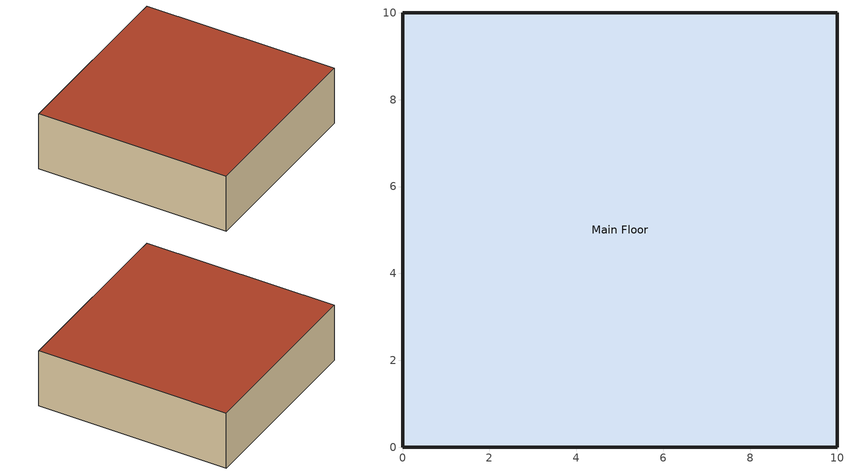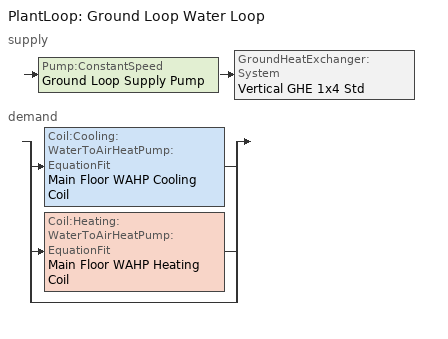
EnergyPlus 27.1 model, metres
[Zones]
Main Floor
 floor ground (Floor Construction): 10,10 10,0 0,0 0,10 z0
 wall outside (Main Floor Wall Construction): 10,10 0,10 0,0 10,0 10,10 z0:3.1
 roof outside (Roof Construction): 0,10 0,0 10,0 10,10 z3.1
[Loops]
PlantLoop 'Ground Loop Water Loop'
 supply: Pump:ConstantSpeed 'Ground Loop Supply Pump' > GroundHeatExchanger:System 'Vertical GHE 1x4 Std'
 demand: split
  | Coil:Cooling:WaterToAirHeatPump:EquationFit 'Main Floor WAHP Cooling Coil'
  | Coil:Heating:WaterToAirHeatPump:EquationFit 'Main Floor WAHP Heating Coil'
  | bypass
[Building]
House: North Axis {deg}=0; Terrain=Suburbs; Loads Convergence Tolerance Value {W}=0.05; Temperature Convergence Tolerance Value {deltaC}=0.05; Solar Distribution=FullInteriorAndExterior; Maximum Number of Warmup Days=35; Minimum Number of Warmup Days=6
[Site:Location]
Ohare Intl Ap IL USA TMY3 WMO#=725300: Latitude {deg}=41.98; Longitude {deg}=-87.92; Time Zone {hr}=-6; Elevation {m}=201
[SizingPeriod:WeatherFileDays]
Full Year Weather File Sizing Period: Begin Month=1; Begin Day of Month=1; End Month=12; End Day of Month=31; Day of Week for Start Day=Sunday; Use Weather File Daylight Saving Period=No; Use Weather File Rain and Snow Indicators=No
[Site:GroundTemperature:BuildingSurface]
20.03, 20.03, 20.13, 20.3, 20.43, 20.52, 20.62, 20.77, 20.78, 20.55, 20.44, 20.2
[Site:GroundTemperature:Undisturbed:KusudaAchenbach]
KATemps: 1.8, 920, 2200, 15.5, 3.2, 8
[Material] Thermal Absorptance=0.9
Name | Roughness | Thickness {m} | Conductivity {W/m-K} | Density {kg/m3} | Specific Heat {J/kg-K} | Solar Absorptance | Visible Absorptance
Composite 2x6 Wood Stud R19 #1 | Smooth | 0.019 | 0.137 | 640 | 1006 | 0.7 | 0.7
Composite 2x6 Wood Stud R19 #2 | Smooth | 0.133 | 0.047 | 93.84 | 1006 | 0.7 | 0.7
Composite 2x6 Wood Stud R19 #3 | Smooth | 0.025 | 0.246 | 492.67 | 1006 | 0.7 | 0.7
Slab Material | MediumRough | 0.15 | 1.8 | 2400 | 750 | 0.65 | 0.65
[Material:NoMass]
Roof Layer 1: Roughness=Rough; Thermal Resistance {m2-K/W}=3.344; Thermal Absorptance=0.9; Solar Absorptance=0.75; Visible Absorptance=0.75
[Construction]
Floor Construction: Slab Material
Roof Construction: Roof Layer 1
Main Floor Wall Construction: Composite 2x6 Wood Stud R19 #3, Composite 2x6 Wood Stud R19 #2, Composite 2x6 Wood Stud R19 #1
[Zone]
Main Floor: Ceiling Height {m}=autocalculate; Volume {m3}=autocalculate; Floor Area {m2}=autocalculate; Zone Inside Convection Algorithm=Simple; Zone Outside Convection Algorithm=SimpleCombined; Part of Total Floor Area=Yes
[People]
Main Floor= People 1: Zone or ZoneList or Space or SpaceList=Main Floor; Number of People Schedule=OCCUPY-1; Number of People Calculation Method=people; Number of People=11; Fraction Radiant=0.3; Activity Level Schedule=ActSchd
[DesignSpecification:OutdoorAir]
SZ DSOA Main Floor: Outdoor Air Method=Flow/Person; Outdoor Air Flow per Person {m3/s-person}=0.00944; Outdoor Air Flow per Zone Floor Area {m3/s-m2}=0; Outdoor Air Flow per Zone {m3/s}=0
[DesignSpecification:ZoneAirDistribution]
SZ DSZAD Main Floor: Zone Air Distribution Effectiveness in Cooling Mode=1; Zone Air Distribution Effectiveness in Heating Mode=1
[Sizing:Zone]
Main Floor: Zone Cooling Design Supply Air Temperature Input Method=SupplyAirTemperature; Zone Cooling Design Supply Air Temperature {C}=14; Zone Cooling Design Supply Air Temperature Difference {deltaC}=11.11; Zone Heating Design Supply Air Temperature Input Method=SupplyAirTemperature; Zone Heating Design Supply Air Temperature {C}=50; Zone Cooling Design Supply Air Humidity Ratio {kgWater/kgDryAir}=0.008; Zone Heating Design Supply Air Humidity Ratio {kgWater/kgDryAir}=0.008; Design Specification Outdoor Air Object=SZ DSOA Main Floor; Cooling Design Air Flow Method=DesignDay; Cooling Design Air Flow Rate {m3/s}=0; Cooling Minimum Air Flow Fraction=0; Heating Design Air Flow Method=DesignDay; Heating Design Air Flow Rate {m3/s}=0; Heating Maximum Air Flow Fraction=0; Design Specification Zone Air Distribution Object=SZ DSZAD Main Floor; Account for Dedicated Outdoor Air System=No; Dedicated Outdoor Air System Control Strategy=NeutralSupplyAir; Dedicated Outdoor Air Low Setpoint Temperature for Design {C}=autosize; Dedicated Outdoor Air High Setpoint Temperature for Design {C}=autosize
[Sizing:Plant]
Ground Loop Water Loop: Loop Type=Condenser; Design Loop Exit Temperature {C}=34; Loop Design Temperature Difference {deltaC}=5.6
[ZoneControl:Thermostat]
Main Floor Thermostat: Zone or ZoneList=Main Floor; Control Type Schedule=HVACTemplate-Always 4; Control 1=All Zones Dual SP Control
[ThermostatSetpoint:DualSetpoint]
All Zones Dual SP Control: Heating Setpoint Temperature Schedule=Htg-SetP-Sch; Cooling Setpoint Temperature Schedule=Clg-SetP-Sch
[ZoneHVAC:WaterToAirHeatPump]
Main Floor WAHP: Cooling Supply Air Flow Rate {m3/s}=Autosize; Heating Supply Air Flow Rate {m3/s}=Autosize; Cooling Outdoor Air Flow Rate {m3/s}=Autosize; Heating Outdoor Air Flow Rate {m3/s}=Autosize; No Load Outdoor Air Flow Rate {m3/s}=Autosize; Supply Air Fan=Main Floor WAHP Supply Fan; Heating Coil=Main Floor WAHP Heating Coil; Cooling Coil=Main Floor WAHP Cooling Coil; Supplemental Heating Coil=Main Floor WAHP Supp Heating Coil; Maximum Supply Air Temperature from Supplemental Heater {C}=Autosize; Maximum Outdoor Dry-Bulb Temperature for Supplemental Heater Operation {C}=20; Fan Placement=DrawThrough; Supply Air Fan Operating Mode Schedule=HVACTemplate-Always 0; Heat Pump Coil Water Flow Mode=Cycling
[Zone equipment]
Main Floor: Main Floor WAHP
[Fan:OnOff]
Main Floor WAHP Supply Fan: Availability Schedule=HVACTemplate-Always 1; Fan Total Efficiency=0.7; Pressure Rise {Pa}=75; Maximum Flow Rate {m3/s}=Autosize; Motor Efficiency=0.9; Motor In Airstream Fraction=1
[Coil:Heating:Electric]
Main Floor WAHP Supp Heating Coil: Efficiency=1; Nominal Capacity {W}=Autosize
[Coil:Cooling:WaterToAirHeatPump:EquationFit]
Main Floor WAHP Cooling Coil: Rated Air Flow Rate {m3/s}=Autosize; Rated Water Flow Rate {m3/s}=Autosize; Gross Rated Total Cooling Capacity {W}=Autosize; Gross Rated Sensible Cooling Capacity {W}=Autosize; Gross Rated Cooling COP {W/W}=3.5; Rated Entering Water Temperature {C}=25; Rated Entering Air Dry-Bulb Temperature {C}=27; Rated Entering Air Wet-Bulb Temperature {C}=19; Total Cooling Capacity Curve=TotCoolCapCurve; Sensible Cooling Capacity Curve=CoolSensCapCurve; Cooling Power Consumption Curve=CoolPowCurve; Part Load Fraction Correlation Curve=HPACCOOLPLFFPLR; Nominal Time for Condensate Removal to Begin {s}=0; Ratio of Initial Moisture Evaporation Rate and Steady State Latent Capacity=0; Maximum Cycling Rate {cycles/hr}=2.5; Latent Capacity Time Constant {s}=60; Fan Delay Time {s}=60
[Coil:Heating:WaterToAirHeatPump:EquationFit]
Main Floor WAHP Heating Coil: Rated Air Flow Rate {m3/s}=Autosize; Rated Water Flow Rate {m3/s}=Autosize; Gross Rated Heating Capacity {W}=Autosize; Gross Rated Heating COP {W/W}=4.2; Rated Entering Water Temperature {C}=0; Rated Entering Air Dry-Bulb Temperature {C}=20; Ratio of Rated Heating Capacity to Rated Cooling Capacity=1; Heating Capacity Curve=HeatCapCurve; Heating Power Consumption Curve=HeatPowCurve; Part Load Fraction Correlation Curve=HPACHEATPLFFPLR
[Pump:ConstantSpeed]
Ground Loop Supply Pump: Design Flow Rate {m3/s}=autosize; Design Pump Head {Pa}=179352; Design Power Consumption {W}=autosize; Motor Efficiency=0.9; Fraction of Motor Inefficiencies to Fluid Stream=0; Pump Control Type=Intermittent
[GroundHeatExchanger:System]
Vertical GHE 1x4 Std: Design Flow Rate {m3/s}=0.001; Undisturbed Ground Temperature Model Type=Site:GroundTemperature:Undisturbed:KusudaAchenbach; Undisturbed Ground Temperature Model=KATemps; Ground Thermal Conductivity {W/m-K}=2.5; Ground Thermal Heat Capacity {J/m3-K}=2.5E+06; g-Function Calculation Method=FullDesign; GHE:Vertical:Sizing Object=GHE-1-Sizing; GHE:Vertical:Single Object Name 1=GHE-1
[GroundHeatExchanger:Vertical:Sizing:Rectangle]
GHE-1-Sizing: SizingPeriod:WeatherFileDays=Full Year Weather File Sizing Period; Design Flow Rate Per Borehole {m3/s}=0.0005; Available Borehole Field Length {m}=100; Available Borehole Field Width {m}=100; Maximum Number of Boreholes=200; Minimum Borehole Spacing {m}=3; Maximum Borehole Spacing {m}=10; Minimum Borehole Vertical Length {m}=60; Maximum Borehole Vertical Length {m}=135; Minimum Exiting Fluid Temperature for Sizing {C}=5; Maximum Exiting Fluid Temperature for Sizing {C}=35
[GroundHeatExchanger:Vertical:Properties]
GHE-1 Props: Depth of Top of Borehole {m}=1; Borehole Length {m}=100; Borehole Diameter {m}=0.114; Grout Thermal Conductivity {W/m-K}=0.7443; Grout Thermal Heat Capacity {J/m3-K}=3.90E+06; Pipe Thermal Conductivity {W/m-K}=0.3895; Pipe Thermal Heat Capacity {J/m3-K}=1.77E+06; Pipe Outer Diameter {m}=0.03341; Pipe Thickness {m}=0.002984; U-Tube Distance {m}=0.04913
[GroundHeatExchanger:Vertical:Single]
GHE-1: GHE:Vertical:Properties Object=GHE-1 Props; X-Location {m}=0; Y-Location {m}=0
[PlantLoop]
Ground Loop Water Loop: Fluid Type=UserDefinedFluidType; User Defined Fluid Type=PropyleneGlycol70Percent; Plant Equipment Operation Scheme=Only Water Loop Operation; Maximum Loop Temperature {C}=100; Minimum Loop Temperature {C}=10; Maximum Loop Flow Rate {m3/s}=autosize; Minimum Loop Flow Rate {m3/s}=0; Plant Loop Volume {m3}=autosize; Load Distribution Scheme=SequentialLoad; Plant Loop Demand Calculation Scheme=DualSetPointDeadband
[PlantEquipmentList]
Only Water Loop All Cooling Equipment: Vertical GHE 1x4 Std
[PlantEquipmentOperation:CoolingLoad]
Only Water Loop Cool Operation All Hours: Load Range 1 Lower Limit {W}=0; Load Range 1 Upper Limit {W}=1000000000000000; Range 1 Equipment List=Only Water Loop All Cooling Equipment
[PlantEquipmentOperationSchemes]
Only Water Loop Operation: Control Scheme 1=Only Water Loop Cool Operation All Hours; Control Scheme 1 Schedule=HVACTemplate-Always 1
[SetpointManager:Scheduled:DualSetpoint]
Ground Loop Temp Manager: Control Variable=Temperature; High Setpoint Schedule=HVACTemplate-Always 34; Low Setpoint Schedule=HVACTemplate-Always 20; Setpoint Node or NodeList=Ground Loop Supply Setpoint Nodes
[Schedule:Compact]
OCCUPY-1: Through: 12/31, For: WeekDays SummerDesignDay CustomDay1 CustomDay2, Until: 8:00, 0, Until: 11:00, 1, Until: 12:00, 0.8, Until: 13:00, 0.4, Until: 14:00, 0.8, Until: 18:00, 1, Until: 19:00, 0.5, Until: 24:00, 0, For: Weekends WinterDesignDay Holiday, Until: 24:00, 0
ActSchd: Through: 12/31, For: AllDays, Until: 24:00, 100
Htg-SetP-Sch: Through: 12/31, For: WeekDays CustomDay1 CustomDay2, Until: 6:00, 13, Until: 7:00, 18, Until: 21:00, 23, Until: 24:00, 13, For: WeekEnds Holiday, Until: 24:00, 13, For: SummerDesignDay, Until: 24:00, 13, For: WinterDesignDay, Until: 24:00, 23
Clg-SetP-Sch: Through: 12/31, For: WeekDays CustomDay1 CustomDay2, Until: 7:00, 32, Until: 21:00, 24, Until: 24:00, 32, For: WeekEnds Holiday, Until: 24:00, 32, For: SummerDesignDay, Until: 24:00, 24, For: WinterDesignDay, Until: 24:00, 32
HVACTemplate-Always 4: Through: 12/31, For: AllDays, Until: 24:00, 4
HVACTemplate-Always 0: Through: 12/31, For: AllDays, Until: 24:00, 0
HVACTemplate-Always 1: Through: 12/31, For: AllDays, Until: 24:00, 1
HVACTemplate-Always 34: Through: 12/31, For: AllDays, Until: 24:00, 34
HVACTemplate-Always 20: Through: 12/31, For: AllDays, Until: 24:00, 20
[Curve:Quadratic] Coefficient1 Constant=0.75; Coefficient2 x=0.25; Coefficient3 x**2=0; Minimum Value of x=0; Maximum Value of x=1
HPACCOOLPLFFPLR; HPACHEATPLFFPLR
[Curve:QuadLinear] Coefficient5 z=0; Minimum Value of w=-100; Maximum Value of w=100; Minimum Value of x=-100; Maximum Value of x=100; Minimum Value of y=0; Maximum Value of y=100; Minimum Value of z=0; Maximum Value of z=100; Minimum Curve Output=0; Maximum Curve Output=38
Name | Coefficient1 Constant | Coefficient2 w | Coefficient3 x | Coefficient4 y
TotCoolCapCurve | -9.0458 | 10.7553 | -1.69938 | 0.737989
CoolPowCurve | -3.50303 | -1.06707 | 4.34837 | 1.02529
HeatCapCurve | -1.82449 | -3.31282 | 5.59306 | 0.858772
HeatPowCurve | -2.44429 | 0.934305 | 1.76364 | 0.775629
[Curve:QuintLinear]
CoolSensCapCurve: Coefficient1 Constant=-5.17922; Coefficient2 v=17.0277; Coefficient3 w=-11.2618; Coefficient4 x=-0.929301; Coefficient5 y=0.72747; Coefficient6 z=0; Minimum Value of v=-100; Maximum Value of v=100; Minimum Value of w=-100; Maximum Value of w=100; Minimum Value of x=-100; Maximum Value of x=100; Minimum Value of y=0; Maximum Value of y=100; Minimum Value of z=0; Maximum Value of z=100; Minimum Curve Output=0; Maximum Curve Output=38
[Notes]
GSHP-GLHE-CalcGFunctions-cpg.idf
Basic File Description:
This input file exemplifies the use of the Water to water ground source heat pump model.
Highlights: Simulate a heat transfer interaction with the slab
Simulation Location/Run:
Location: Chicago, IL
Design Days SummerDesignDay and WinterDesignDay
Run Period: Annual simulation
Building: Idealized approximation of simple residential building
Floor Area: 100 m2
Number of Stories: 1
Zone Description Details:
Internal gains description: None, disabled as the feature of this input file
is the ground coupled slab, not zone simulation.
Interzone Surfaces: None
Internal Mass: None
People: None
Lights: None
Windows: None
Detached Shading: None
Daylight: None
Natural Ventilation: None
Solar Distribution: None
HVAC: ZoneHVAC:WaterToAirHeatPump
Purchased Air: No
Central Air Handling Equipment: No
System Equipment Autosize: Yes
Purchased Cooling: No
Purchased Heating: No
